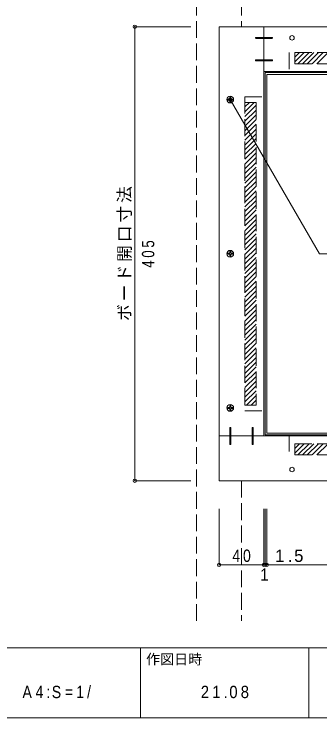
# Model space of a CAD drawing. Units: millimetres at full size, sheet at 1:5; details may follow other scales. Extents: x -705 to 705, y -488 to 488.
# Drawn here: x -57 to 215, y -488 to 140 of the extents above; entities that cross this region are included whole.
import ezdxf
from ezdxf.enums import TextEntityAlignment as Align

# ---------------------------------------------------------------- set-up
doc = ezdxf.new("R2010")
doc.units = ezdxf.units.MM
doc.header["$LTSCALE"] = 5
doc.header["$PDMODE"] = 32
doc.header["$PDSIZE"] = 3
doc.linetypes.add('DASHED3', pattern=[4, 3, -1])
for name, color, linetype, lineweight in [('2-0_ＫＢ製品', 2, 'Continuous', 9), ('2-2_ハッチ', 7, 'DASHED3', 9), ('2-3_寸法', 4, 'Continuous', 9), ('2-4_引出線字', 4, 'Continuous', 9), ('2-5_文字', 7, 'Continuous', 9), ('2-8_他製品', 7, 'Continuous', 9), ('F-0_図面枠', 5, 'Continuous', 9), ('F-5_F-5ﾚｲﾔ', 7, 'Continuous', 9)]:
    doc.layers.add(name, color=color, linetype=linetype, lineweight=lineweight)
doc.styles.add('HGｺﾞｼｯｸM', font='')
doc.styles.get('HGｺﾞｼｯｸM').set_extended_font_data('HGｺﾞｼｯｸM')

msp = doc.modelspace()

# ---------------------------------------------------------------- linework, layer by layer
at = {"layer": '2-0_ＫＢ製品'}
for p, q in [((125, 129), (530, 129)), ((125, 129), (125, -276)), ((165, 119.5), (165, 129)), ((165, 99.511), (165, 118.5)), ((165, -236), (165, 98.511)), ((165, 89), (499.506, 89)), ((166, 88), (489, 88)), ((166, -235), (166, 88)), ((167.5, 86.5), (487.5, 86.5)), ((167.5, -233.5), (167.5, 86.5)), ((134.5, -236), (125, -236)), ((154.489, -236), (135.5, -236)), ((490, -236), (155.489, -236)), ((125, -276), (530, -276))]:
    msp.add_line(p, q, dxfattribs=at)
at = {"layer": '2-0_ＫＢ製品', "color": 7}
for p, q in [((132.75, 63.5), (132.75, 64.5)), ((134.359, 64.5), (132.75, 64.5)), ((134.359, 63.5), (132.75, 63.5)), ((134.5, 64.641), (134.359, 64.5)), ((134.359, 63.5), (134.5, 63.359)), ((134.5, 66.25), (135.5, 66.25)), ((134.5, 64.641), (134.5, 66.25)), ((134.5, 63.359), (134.5, 61.75)), ((135.5, 64.641), (135.5, 66.25)), ((135.5, 64.641), (135.641, 64.5)), ((135.5, 63.359), (135.641, 63.5)), ((135.5, 63.359), (135.5, 61.75)), ((135.641, 64.5), (137.25, 64.5)), ((135.641, 63.5), (137.25, 63.5)), ((137.25, 64.5), (137.25, 63.5)), ((135.5, 61.75), (134.5, 61.75)), ((132.75, -74), (132.75, -73)), ((134.359, -73), (132.75, -73)), ((134.359, -74), (132.75, -74)), ((134.5, -72.859), (134.359, -73)), ((134.359, -74), (134.5, -74.141)), ((134.5, -71.25), (135.5, -71.25)), ((134.5, -72.859), (134.5, -71.25)), ((134.5, -74.141), (134.5, -75.75)), ((135.5, -72.859), (135.5, -71.25)), ((135.5, -72.859), (135.641, -73)), ((135.5, -74.141), (135.641, -74)), ((135.5, -74.141), (135.5, -75.75)), ((135.641, -73), (137.25, -73)), ((135.641, -74), (137.25, -74)), ((137.25, -73), (137.25, -74)), ((135.5, -75.75), (134.5, -75.75)), ((132.75, -211.5), (132.75, -210.5)), ((134.359, -210.5), (132.75, -210.5)), ((134.359, -211.5), (132.75, -211.5)), ((134.5, -210.359), (134.359, -210.5)), ((134.359, -211.5), (134.5, -211.641)), ((134.5, -208.75), (135.5, -208.75)), ((134.5, -210.359), (134.5, -208.75)), ((134.5, -211.641), (134.5, -213.25)), ((135.5, -213.25), (134.5, -213.25)), ((135.5, -210.359), (135.5, -208.75)), ((135.5, -210.359), (135.641, -210.5)), ((135.5, -211.641), (135.641, -211.5)), ((135.5, -211.641), (135.5, -213.25)), ((135.641, -210.5), (137.25, -210.5)), ((135.641, -211.5), (137.25, -211.5)), ((137.25, -210.5), (137.25, -211.5))]:
    msp.add_line(p, q, dxfattribs=at)
at = {"layer": '2-0_ＫＢ製品'}
for points in [[(489, 88), (489, -235), (166, -235)], [(487.5, 86.5), (487.5, -233.5), (167.5, -233.5)]]:
    msp.add_lwpolyline(points, dxfattribs=at)
for centre in [(190, 119), (190, -266)]:
    msp.add_circle(centre, 2, dxfattribs=at)
at = {"layer": '2-0_ＫＢ製品', "color": 7}
for centre in [(135, 64), (135, -73.5), (135, -211)]:
    msp.add_circle(centre, 3, dxfattribs=at)
at = {"layer": '2-2_ハッチ'}
for p, q in [((196.623, 106), (192.5, 101.877)), ((200.866, 106), (192.5, 97.634)), ((205.108, 106), (195.108, 96)), ((209.351, 106), (199.351, 96)), ((213.594, 106), (203.594, 96)), ((217.836, 106), (207.836, 96)), ((222.079, 106), (212.079, 96)), ((148, 57.377), (152.123, 61.5)), ((148, 53.134), (156.366, 61.5)), ((148, 48.892), (158, 58.892)), ((148, 44.649), (158, 54.649)), ((148, 40.406), (158, 50.406)), ((148, 36.164), (158, 46.164)), ((148, 31.921), (158, 41.921)), ((148, 27.678), (158, 37.678)), ((148, 23.436), (158, 33.436)), ((148, 19.193), (158, 29.193)), ((148, 14.95), (158, 24.95)), ((148, 10.708), (158, 20.708)), ((148, 6.465), (158, 16.465)), ((148, 2.222), (158, 12.222)), ((148, -2.02), (158, 7.98)), ((148, -6.263), (158, 3.737)), ((148, -10.505), (158, -0.505)), ((148, -14.748), (158, -4.748)), ((148, -18.991), (158, -8.991)), ((148, -23.233), (158, -13.233)), ((148, -27.476), (158, -17.476)), ((148, -31.719), (158, -21.719)), ((148, -35.961), (158, -25.961)), ((148, -40.204), (158, -30.204)), ((148, -44.447), (158, -34.447)), ((148, -48.689), (158, -38.689)), ((148, -52.932), (158, -42.932)), ((148, -57.174), (158, -47.174)), ((148, -61.417), (158, -51.417)), ((148, -65.66), (158, -55.66)), ((148, -69.902), (158, -59.902)), ((148, -74.145), (158, -64.145)), ((148, -78.388), (158, -68.388)), ((148, -82.63), (158, -72.63)), ((148, -86.873), (158, -76.873)), ((148, -91.116), (158, -81.116)), ((148, -95.358), (158, -85.358)), ((148, -99.601), (158, -89.601)), ((148, -103.844), (158, -93.844)), ((148, -108.086), (158, -98.086)), ((148, -112.329), (158, -102.329)), ((148, -116.571), (158, -106.571)), ((148, -120.814), (158, -110.814)), ((148, -125.057), (158, -115.057)), ((148, -129.299), (158, -119.299)), ((148, -133.542), (158, -123.542)), ((148, -137.785), (158, -127.785)), ((148, -142.027), (158, -132.027)), ((148, -146.27), (158, -136.27)), ((148, -150.513), (158, -140.513)), ((148, -154.755), (158, -144.755)), ((148, -158.998), (158, -148.998)), ((148, -163.241), (158, -153.241)), ((148, -167.483), (158, -157.483)), ((148, -171.726), (158, -161.726)), ((148, -175.968), (158, -165.968)), ((148, -180.211), (158, -170.211)), ((148, -184.454), (158, -174.454)), ((148, -188.696), (158, -178.696)), ((148, -192.939), (158, -182.939)), ((148, -197.182), (158, -187.182)), ((148, -201.424), (158, -191.424)), ((148, -205.667), (158, -195.667)), ((149.41, -208.5), (158, -199.91)), ((153.652, -208.5), (158, -204.152)), ((157.895, -208.5), (158, -208.395)), ((196.623, -243), (192.5, -247.123)), ((200.866, -243), (192.5, -251.366)), ((205.108, -243), (195.108, -253)), ((209.351, -243), (199.351, -253)), ((213.594, -243), (203.594, -253)), ((217.836, -243), (207.836, -253)), ((222.079, -243), (212.079, -253))]:
    msp.add_line(p, q, dxfattribs=at)
at = {"layer": '2-3_寸法'}
for p, q in [((50, 129), (50, -276)), ((50, 129), (100, 129)), ((50, -276), (100, -276)), ((125, -351), (125, -301)), ((165, -351), (165, -301)), ((166, -351), (166, -301)), ((167.5, -351), (167.5, -301)), ((125, -351), (165, -351)), ((165, -351), (166, -351)), ((166, -351), (167.5, -351)), ((167.5, -351), (487.5, -351))]:
    msp.add_line(p, q, dxfattribs=at)
for p in [(50, 129), (50, -276), (125, -351), (165, -351), (166, -351), (167.5, -351)]:
    msp.add_point(p, dxfattribs=at)
at = {"layer": '2-4_引出線字'}
for p in [(135, 64), (335.303, -73.5)]:
    msp.add_line(p, (214.386, -73.5), dxfattribs=at)
msp.add_point((135, 64), dxfattribs=at)
at = {"layer": '2-5_文字'}
for p, q in [((157.9, 119.5), (172.1, 119.5)), ((157.5, 118.9), (157.5, 119.1)), ((157.9, 118.5), (172.1, 118.5)), ((172.5, 118.9), (172.5, 119.1)), ((157.5, 99.111), (157.5, 98.911)), ((157.9, 99.511), (172.1, 99.511)), ((157.9, 98.511), (172.1, 98.511)), ((172.5, 99.111), (172.5, 98.911)), ((134.5, -243.1), (134.5, -228.9)), ((135.1, -228.5), (134.9, -228.5)), ((135.5, -243.1), (135.5, -228.9)), ((154.489, -243.1), (154.489, -228.9)), ((154.889, -228.5), (155.089, -228.5)), ((155.489, -243.1), (155.489, -228.9)), ((135.1, -243.5), (134.9, -243.5)), ((154.889, -243.5), (155.089, -243.5))]:
    msp.add_line(p, q, dxfattribs=at)
for centre, start, end in [((157.9, 119.1), 90, 180), ((172.1, 119.1), 0, 90), ((157.9, 118.9), 180, 270), ((172.1, 118.9), 270, 0), ((157.9, 99.111), 90, 180), ((157.9, 98.911), 180, 263.07594), ((157.9, 98.911), 263.07594, 270), ((172.1, 99.111), 0, 90), ((172.1, 98.911), 270, 0), ((134.9, -228.9), 90, 180), ((135.1, -228.9), 0, 90), ((154.889, -228.9), 90, 180), ((155.089, -228.9), 0, 90), ((134.9, -243.1), 180, 270), ((135.1, -243.1), 270, 0), ((154.889, -243.1), 180, 270), ((155.089, -243.1), 270, 353.07594), ((155.089, -243.1), 353.07594, 0)]:
    msp.add_arc(centre, 0.4, start, end, dxfattribs=at)
at = {"layer": '2-8_他製品', "linetype": 'DASHED3'}
for p, q in [((105, 254), (105, -401)), ((145, 254), (145, 129)), ((187.5, 106), (187.5, 88)), ((467.5, 106), (187.5, 106)), ((192.5, 106), (192.5, 96)), ((192.5, 96), (462.5, 96)), ((148, 66.5), (148, -213.5)), ((148, 66.5), (166, 66.5)), ((148, 61.5), (158, 61.5)), ((158, 61.5), (158, -208.5)), ((148, -208.5), (158, -208.5)), ((148, -213.5), (166, -213.5)), ((187.5, -235), (187.5, -253)), ((192.5, -243), (192.5, -253)), ((192.5, -243), (462.5, -243)), ((467.5, -253), (187.5, -253)), ((145, -276), (145, -401))]:
    msp.add_line(p, q, dxfattribs=at)
at = {"layer": 'F-0_図面枠'}
for p, q in [((-705, -425), (705, -425)), ((55, -487.5), (55, -425)), ((205, -487.5), (205, -425)), ((705, -487.5), (-705, -487.5))]:
    msp.add_line(p, q, dxfattribs=at)

# ---------------------------------------------------------------- texts
at = {"layer": '2-3_寸法', "color": 7, "style": 'HGｺﾞｼｯｸM', "width": 0.9}
msp.add_text('1', height=11, dxfattribs=at).set_placement((161.75, -368.5), align=Align.BOTTOM_LEFT)
at = {"layer": '2-3_寸法', "color": 7, "char_height": 11, "attachment_point": 7, "rotation": 90, "style": 'HGｺﾞｼｯｸM'}
for s, insert in [('\\T1.17;ボード開口寸法', (47.5, -133.5)), ('\\T1.37;\\W0.8;405', (67.5, -86))]:
    msp.add_mtext(s, dxfattribs=dict(at, insert=insert))
at = {"layer": '2-3_寸法', "color": 7, "char_height": 11, "attachment_point": 7, "style": 'HGｺﾞｼｯｸM'}
for s, insert in [('\\T1.36;\\W0.85;40', (136.875, -348.5)), ('\\T1.38;1.5', (175, -348.5))]:
    msp.add_mtext(s, dxfattribs=dict(at, insert=insert))
at = {"layer": 'F-5_F-5ﾚｲﾔ', "style": 'HGｺﾞｼｯｸM'}
msp.add_text('作図日時', height=9.164, dxfattribs=at).set_placement((60, -442.5), align=Align.BOTTOM_LEFT)
at = {"layer": 'F-5_F-5ﾚｲﾔ', "char_height": 11, "attachment_point": 7, "style": 'HGｺﾞｼｯｸM'}
for s, insert in [('\\T1.39;\\W0.85;A4:S=1/', (-50, -470)), ('\\T1.38;\\W0.9;21.08', (108.75, -470))]:
    msp.add_mtext(s, dxfattribs=dict(at, insert=insert))

doc.saveas('drawing.dxf')
